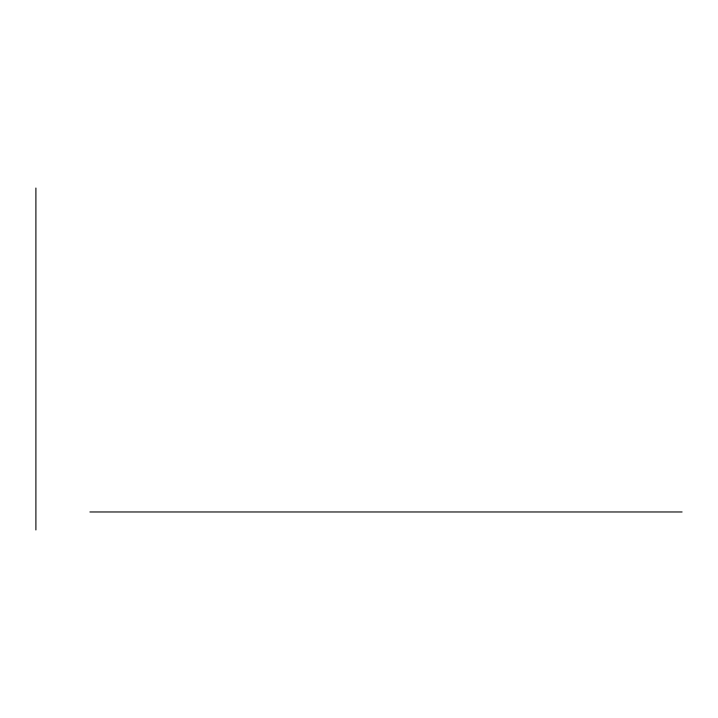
<?xml version="1.0" encoding="UTF-8"?>
<svg xmlns="http://www.w3.org/2000/svg" width="718" height="718" viewBox="0 0 718 718"><rect width="100%" height="100%" fill="white"/><g stroke="black" fill="none" stroke-linecap="round" stroke-linejoin="round"><path stroke-width="1.08" d="M89.894 511.97L682.1 511.97M35.9 188.026L35.9 529.974"/></g></svg>
